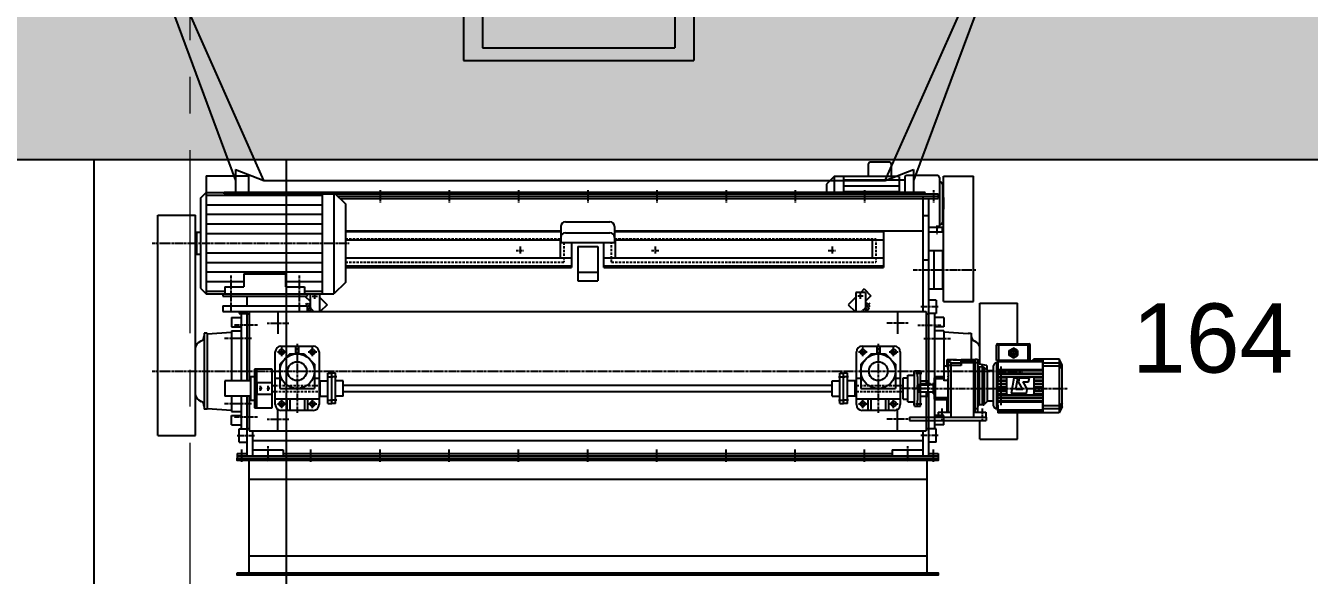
# Model space of a CAD drawing. Header units: millimetres. Extents: x 3220 to 226993, y 817 to 176024.
# Drawn here: x 98076 to 101416, y 75960 to 77390 of the extents above; entities that cross this region are included whole.
import ezdxf

# ---------------------------------------------------------------- set-up
doc = ezdxf.new("R2010")
doc.units = ezdxf.units.MM
for name, pattern in [('AXES', [50.8, 31.75, -6.35, 6.35, -6.35]), ('CENTER', [10.16, 6.35, -1.27, 1.27, -1.27]), ('HIDDEN', [9.525, 6.35, -3.175])]:
    doc.linetypes.add(name, pattern=pattern)
doc.layers.add('Axe', color=1, linetype='AXES', lineweight=9)
for name, color, linetype in [('CEN', 3, 'CENTER'), ('DRG', 3, 'Continuous'), ('HID', 2, 'HIDDEN'), ('LIJN-025', 1, 'Continuous'), ('LIJN-035', 7, 'Continuous'), ('Repère', 76, 'Continuous'), ('STIPPELLIJN', 4, 'HIDDEN'), ('ZET', 4, 'Continuous')]:
    doc.layers.add(name, color=color, linetype=linetype)
doc.styles.get("Standard").update_dxf_attribs({"font": 'arial.ttf'})

# ---------------------------------------------------------------- blocks, each defined once
blk = doc.blocks.new('section 6-5')
h = blk.add_hatch()
h.set_pattern_fill('AR-CONC', color=256, scale=3)
h.paths.add_polyline_path([(-250, 0), (-1500, 0), (-1500, -500), (-250, -500)])
h.paths.add_polyline_path([(0, 0), (-250, 0), (-250, -500), (0, -500)])
h.paths.add_polyline_path([(250, 0), (0, 0), (0, -500), (250, -500)])
h.paths.add_polyline_path([(3000, 0), (250, 0), (250, -500), (3000, -500)])
h.paths.add_polyline_path([(6000, 0), (3000, 0), (3000, -500), (3250, -500), (6000, -500)])
h.paths.add_polyline_path([(9000, 0), (6000, 0), (6000, -500), (6250, -500), (9000, -500)])
h.paths.add_polyline_path([(14750, 0), (14750, -500)], flags=17)
h.paths.add_polyline_path([(15000, 0), (14750, 0), (14750, -500), (15000, -500)])
h.paths.add_polyline_path([(15250, 0), (15000, 0), (15000, -500), (15250, -500)])
h.paths.add_polyline_path([(16500, 0), (15250, 0), (15250, -500), (16500, -500)])
h.paths.add_polyline_path([(13720, -100), (13720, -500), (14750, -500), (14750, 0), (12250, 0), (12250, -100)])
h.paths.add_polyline_path([(13720, -500), (13720, -100), (12250, -100), (12250, 0), (12000, 0), (12000, -500)])
h.paths.add_polyline_path([(10790, 0), (10790, -100), (10720, -100), (10720, -500), (12000, -500), (12000, 0)])
h.paths.add_polyline_path([(9250, -100), (9250, 0), (9000, 0), (9000, -500), (9320, -500), (9320, -100)])
blk.add_line((-1500, -500), (16500, -500))
at = {"color": 0}
blk.add_lwpolyline([(2750, -500), (3250, -500), (3250, -3500), (2750, -3500)], close=True, dxfattribs=at)
at = {"layer": 'Axe', "ltscale": 15}
blk.add_line((3000, -4000), (3000, 32505.5), dxfattribs=at)
blk = doc.blocks.new('05.Trechter vk24x24R. (vooraanzicht)')
at = {"layer": 'LIJN-025'}
blk.add_circle((0, 0), 4, dxfattribs=at)
at = {"layer": 'LIJN-035'}
for p, q in [((-1236.1, 0), (-882, -955)), ((-808, -955), (-1231.7, 0)), ((808, -955), (1232.6, 0)), ((1237, 0), (882, -955)), ((-289.2, -251.5), (-289.2, -642.8)), ((-289.2, -251.5), (310.8, -251.5)), ((310.8, -251.5), (310.8, -642.8)), ((-239.2, -284.1), (-239.2, -610.2)), ((-239.2, -284.1), (260.8, -284.1)), ((260.8, -284.1), (260.8, -610.2)), ((-119.2, -522.1), (-119.2, -372.1)), ((-119.2, -372.1), (-99.2, -372.1)), ((-99.2, -372.1), (-99.2, -522.1)), ((120.8, -522.1), (120.8, -372.1)), ((120.8, -372.1), (140.8, -372.1)), ((140.8, -372.1), (140.8, -522.1)), ((-99.2, -522.1), (-119.2, -522.1)), ((140.8, -522.1), (120.8, -522.1)), ((-239.2, -610.2), (260.8, -610.2)), ((-289.2, -642.8), (310.8, -642.8)), ((-882, -926), (-882, -986)), ((-882, -926), (-808, -955)), ((808, -955), (882, -926)), ((882, -926), (882, -986)), ((-808, -955), (808, -955)), ((912, -986), (-912, -986)), ((-912, -990), (-912, -986)), ((-912, -990), (912, -990)), ((912, -990), (912, -986))]:
    blk.add_line(p, q, dxfattribs=at)
at = {"layer": 'STIPPELLIJN'}
for p, q in [((1259.3, 60), (-1258.3, 60)), ((-1236.1, 0), (-1258.3, 60)), ((-1231.7, 0), (-1258.3, 60)), ((1232.6, 0), (1259.3, 60)), ((1237, 0), (1259.3, 60)), ((-882, -986), (-882, -990)), ((882, -986), (882, -990))]:
    blk.add_line(p, q, dxfattribs=at)
blk = doc.blocks.new('163')
at = {"layer": 'LIJN-035'}
blk.add_blockref('05.Trechter vk24x24R. (vooraanzicht)', (0, -2488), dxfattribs=at)
blk = doc.blocks.new('A$C5D253370')
at = {"linetype": 'Continuous'}
for p, q in [((222, 201), (303, 201)), ((224, 201), (224, 158)), ((301, 158), (301, 201)), ((306, 198), (219, 198)), ((219, 158), (219, 198)), ((248.8, 177), (254.3, 177)), ((251.5, 183.4), (262.5, 189.7)), ((251.5, 170.6), (251.5, 183.4)), ((262.5, 164.3), (251.5, 170.6)), ((254.4, 177), (257.6, 177)), ((255.6, 177), (258.4, 177)), ((258.4, 177), (260.1, 177)), ((259.8, 177), (265.3, 177)), ((260.9, 177), (264.1, 177)), ((262.5, 185.2), (262.5, 190.7)), ((273.5, 183.4), (262.5, 189.7)), ((262.5, 188), (262.5, 183.5)), ((262.5, 181.9), (262.5, 185.1)), ((262.5, 181.1), (262.5, 183.9)), ((262.5, 179.4), (262.5, 181.1)), ((262.5, 174.2), (262.5, 179.7)), ((262.5, 175.4), (262.5, 178.6)), ((262.5, 172.9), (262.5, 174.6)), ((262.5, 170.1), (262.5, 172.9)), ((262.5, 168.9), (262.5, 172.1)), ((262.5, 164.3), (273.5, 170.6)), ((262.5, 170.5), (262.5, 166)), ((262.5, 163.2), (262.5, 168.7)), ((264.9, 177), (266.6, 177)), ((266.6, 177), (269.4, 177)), ((267.4, 177), (270.6, 177)), ((270.8, 177), (276.3, 177)), ((273.5, 183.4), (273.5, 170.6)), ((306, 158), (306, 198)), ((82, 144), (90.8, 144)), ((82, 144), (82, 106.5)), ((82, 144), (90, 144)), ((90, 160.5), (114.9, 160.5)), ((90, 144.6), (90, 160.5)), ((125.5, 144.6), (90, 144.6)), ((127, 144.5), (90, 144.5)), ((90, 144), (90, 144.5)), ((91.1, 143.7), (90.8, 144)), ((91.1, 143.7), (91.3, 143.3)), ((91.3, 143.3), (91.5, 142.7)), ((92, 141.2), (91.5, 142.7)), ((92, 141.2), (92.2, 140.2)), ((92.4, 139.2), (92.2, 140.2)), ((92.8, 136.7), (92.4, 139.2)), ((93, 135.3), (92.8, 136.7)), ((93.1, 133.8), (93, 135.3)), ((93.1, 133.8), (93.4, 130.6)), ((93.4, 157.6), (93.4, 160.5)), ((93.5, 157.5), (93.4, 157.6)), ((94, 157), (93.4, 157.6)), ((93.7, 157.5), (93.5, 157.5)), ((93.9, 157.4), (93.7, 157.5)), ((94.3, 157.4), (93.9, 157.4)), ((94, 144.6), (94, 157)), ((97.5, 153), (94, 154.1)), ((94, 23), (94, 144.5)), ((94.6, 157.4), (94.3, 157.4)), ((95, 157.4), (94.6, 157.4)), ((95, 157.4), (95.3, 157.4)), ((95.3, 157.4), (95.6, 157.5)), ((95.6, 160.5), (95.6, 157.5)), ((106.1, 159.5), (95.6, 157.5)), ((101, 151.8), (97.5, 153)), ((101, 151.8), (125.5, 151.8)), ((101, 144.6), (101, 151.8)), ((101, 10), (101, 144.5)), ((106.1, 159.5), (125.5, 159.5)), ((113.8, 160.5), (113.8, 159.5)), ((114.9, 159.5), (114.9, 160.5)), ((118.5, 144.5), (118.5, 144.6)), ((121.3, 144.6), (121.3, 144.5)), ((125.5, 159.5), (125.5, 144.6)), ((127, 159.5), (127, 144.5)), ((160.5, 159.5), (127, 159.5)), ((169, 151.8), (127, 151.8)), ((130.6, 157.9), (130.5, 157.7)), ((130.5, 157.7), (130.6, 157.6)), ((130.5, 155.2), (130.6, 155.3)), ((130.6, 155), (130.5, 155.2)), ((130.8, 158), (130.6, 157.9)), ((130.6, 157.6), (130.8, 157.4)), ((130.6, 155.3), (130.8, 155.5)), ((130.6, 155), (130.8, 154.8)), ((131.2, 158.1), (130.8, 158)), ((130.8, 157.4), (131.2, 157.3)), ((130.8, 155.5), (131.2, 155.7)), ((130.8, 154.8), (131.2, 154.6)), ((131.7, 158.2), (131.2, 158.1)), ((131.2, 157.3), (131.7, 157.2)), ((131.2, 155.7), (131.6, 155.8)), ((131.2, 154.6), (131.7, 154.4)), ((131.6, 155.8), (132.3, 155.9)), ((132.3, 158.3), (131.7, 158.2)), ((131.7, 157.2), (132.3, 157.1)), ((131.7, 154.4), (132.3, 154.3)), ((133, 158.4), (132.3, 158.3)), ((132.3, 157.1), (133, 157)), ((132.3, 155.9), (132.9, 156)), ((132.3, 154.3), (132.9, 154.2)), ((133.7, 156.1), (132.9, 156)), ((132.9, 154.2), (133.7, 154.1)), ((133.7, 158.4), (133, 158.4)), ((133, 157), (133.7, 157)), ((134.5, 158.4), (133.7, 158.4)), ((133.7, 157), (134.5, 157)), ((133.7, 156.1), (134.5, 156.1)), ((133.7, 154.1), (134.5, 154.1)), ((134.5, 158.4), (134.5, 157)), ((160.5, 158.4), (134.5, 158.4)), ((134.5, 157), (160.5, 157)), ((134.5, 154.1), (134.5, 156.1)), ((160.5, 156.1), (134.5, 156.1)), ((162, 154.1), (134.5, 154.1)), ((156.5, 159.5), (156.7, 159.4)), ((156.7, 159.4), (156.9, 159.3)), ((156.9, 159.3), (157.3, 159.2)), ((157.3, 159.2), (157.8, 159.2)), ((158.4, 159.1), (157.8, 159.2)), ((158.4, 159.1), (159.1, 159.1)), ((159.1, 159.1), (159.8, 159)), ((160.5, 159), (159.8, 159)), ((160, 10), (160, 151.8)), ((160.5, 159.5), (160.5, 154.1)), ((160.5, 158.5), (162, 158.5)), ((160.5, 157.6), (160.5, 157.7)), ((160.5, 154.1), (160.5, 154.1)), ((162, 160.9), (162, 23.1)), ((162, 160.9), (169, 160.9)), ((162, 156), (162, 158.5)), ((169, 160.9), (169, 23.1)), ((193.4, 144.7), (169, 149)), ((169, 145.4), (174, 140.4)), ((174, 140.4), (174, 42.1)), ((181.6, 146.8), (181.6, 140.5)), ((182.2, 42.1), (182.2, 140.5)), ((187.8, 44.3), (187.8, 138.5)), ((193.2, 134.2), (192.4, 134.8)), ((193.4, 134.1), (192.4, 134.8)), ((193.4, 134.1), (192.7, 134.6)), ((193.4, 144.7), (193.4, 134.1)), ((195.5, 132), (193.4, 134.1)), ((210.5, 41), (210.5, 143)), ((218.5, 151), (218.5, 33)), ((306, 158), (219, 158)), ((222, 154), (222, 107.3)), ((222, 26.5), (222, 154)), ((222, 154), (222.5, 154)), ((222.5, 142.2), (222.5, 158)), ((222.5, 157.1), (222.6, 156.8)), ((338.5, 154.5), (222.5, 154.5)), ((222.5, 134), (222.5, 131)), ((222.5, 134), (338.5, 134)), ((222.6, 156.8), (222.9, 156.4)), ((222.9, 156.4), (223.3, 156.1)), ((223.3, 156.1), (223.9, 155.8)), ((223.9, 155.8), (224.7, 155.6)), ((224.7, 155.6), (225.5, 155.4)), ((225.5, 155.4), (226.5, 155.3)), ((226.5, 155.3), (227.5, 155.2)), ((227.5, 158), (227.5, 155.2)), ((297.5, 155.2), (227.5, 155.2)), ((230, 142.2), (230, 134)), ((297.5, 158), (297.5, 155.2)), ((297.5, 155.2), (298.5, 155.3)), ((299.5, 155.4), (298.5, 155.3)), ((300.4, 155.6), (299.5, 155.4)), ((300.4, 155.6), (301.1, 155.8)), ((301.4, 155.9), (301.1, 155.8)), ((301.4, 155.9), (301.7, 156.1)), ((301.7, 156.1), (302.1, 156.4)), ((302.1, 156.4), (302.4, 156.8)), ((302.5, 157.1), (302.4, 156.8)), ((302.5, 158), (302.5, 155)), ((305.6, 155.3), (302.5, 155)), ((303.9, 155.1), (302.5, 155)), ((302.5, 155), (303.8, 155)), ((303.8, 155), (305, 155.2)), ((304.3, 155.1), (305.4, 155.2)), ((306.1, 155.4), (305, 155.2)), ((305.4, 155.3), (306.1, 155.4)), ((305.5, 155.3), (306.4, 155.5)), ((305.8, 155.3), (308.7, 156.1)), ((305.8, 155.3), (307.1, 155.6)), ((306, 155.4), (306.1, 155.4)), ((307.1, 155.6), (306.1, 155.4)), ((306.1, 155.4), (306.1, 155.4)), ((306.2, 155.4), (306.5, 155.5)), ((306.4, 155.5), (306.6, 155.5)), ((306.6, 155.5), (306.7, 155.5)), ((338.5, 155.6), (307.1, 155.6)), ((308.3, 156), (308.8, 156.2)), ((308.4, 156), (309.4, 156.4)), ((311.6, 157.5), (308.7, 156.1)), ((308.8, 156.2), (308.9, 156.2)), ((308.9, 156.2), (308.9, 156.2)), ((309, 156.3), (309.5, 156.5)), ((309.4, 156.4), (309.8, 156.6)), ((309.7, 156.6), (309.9, 156.6)), ((311, 157.2), (311.4, 157.4)), ((311.1, 157.2), (312.9, 158.3)), ((311.3, 157.3), (311.5, 157.4)), ((311.4, 157.4), (311.5, 157.4)), ((311.6, 157.5), (312.7, 158.2)), ((312.3, 157.8), (311.6, 157.5)), ((311.6, 157.5), (338.5, 157.5)), ((312, 157.8), (313.2, 158.5)), ((312.9, 158.3), (312.3, 157.8)), ((312.5, 158.1), (313.3, 158.6)), ((312.7, 158.1), (314.9, 159.9)), ((312.7, 158.1), (314.6, 159.6)), ((312.9, 158.3), (338.5, 158.3)), ((314.2, 159.3), (315.2, 160.2)), ((314.4, 159.5), (316.2, 161.2)), ((314.4, 159.5), (316.1, 161.1)), ((314.4, 159.5), (315.4, 160.4)), ((314.9, 159.9), (314.6, 159.6)), ((314.6, 159.6), (338.5, 159.6)), ((314.9, 159.9), (315.2, 160.2)), ((315.2, 160.2), (338.5, 160.2)), ((315.4, 160.4), (316.3, 161.4)), ((315.8, 160.9), (316.7, 161.9)), ((315.8, 160.8), (316.7, 161.9)), ((315.8, 160.8), (316, 161.1)), ((316, 161.1), (316.8, 162)), ((316.2, 161.2), (316.1, 161.1)), ((316.1, 161.1), (338.5, 161.1)), ((316.3, 161.4), (316.2, 161.2)), ((316.3, 161.4), (338.5, 161.4)), ((316.8, 162), (316.7, 161.9)), ((316.7, 161.9), (338.5, 161.9)), ((316.8, 162), (338.5, 162)), ((338.5, 162), (338.5, 131)), ((338.5, 150.5), (339.5, 150.5)), ((339.5, 162), (339.5, 22)), ((339.5, 162), (381.5, 162)), ((381.5, 150.8), (339.5, 150.8)), ((381.5, 143), (339.5, 143)), ((381.5, 162), (381.5, 22)), ((389.5, 145.9), (381.5, 162)), ((389.5, 136.3), (381.5, 150.8)), ((389.5, 136.3), (381.5, 143)), ((389.5, 38.1), (389.5, 145.9)), ((57, 57.1), (57, 112.9)), ((57, 110.3), (57.1, 110.6)), ((57, 110), (57, 110.3)), ((57, 109.2), (57.1, 109.4)), ((57.1, 110.6), (57.4, 111.1)), ((57.1, 109.4), (57.4, 109.5)), ((57.4, 111.1), (57.8, 111.5)), ((57.4, 109.5), (57.8, 109.6)), ((57.8, 111.5), (58.4, 111.8)), ((57.8, 109.6), (58.4, 109.7)), ((59, 111.9), (58.4, 111.8)), ((59, 109.7), (58.4, 109.7)), ((59, 114.9), (59, 55.1)), ((82, 114.9), (59, 114.9)), ((82, 111.9), (59, 111.9)), ((82, 109.7), (59, 109.7)), ((82, 106.5), (91.9, 106.5)), ((91.9, 106.5), (92.3, 108.4)), ((91.9, 106.5), (92.2, 89.3)), ((91.9, 106.5), (92.1, 95.1)), ((92, 100.8), (92.2, 83.4)), ((92.3, 108.4), (92.5, 109.6)), ((92.5, 109.6), (92.7, 110.9)), ((93.1, 113.7), (92.7, 110.9)), ((93.2, 115.2), (93.1, 113.7)), ((93.2, 115.2), (93.3, 116.8)), ((93.5, 118.5), (93.3, 116.8)), ((93.5, 128.9), (93.4, 130.6)), ((93.5, 128.9), (93.6, 127.2)), ((93.5, 120.2), (93.6, 121.9)), ((93.5, 118.5), (93.5, 120.2)), ((93.6, 125.4), (93.6, 127.2)), ((93.6, 123.7), (93.6, 125.4)), ((93.6, 121.9), (93.6, 123.7)), ((160, 42.4), (160, 106)), ((195.5, 132), (210.5, 132)), ((195.5, 52), (195.5, 132)), ((338.5, 131), (222.5, 131)), ((222.5, 125), (222.5, 122)), ((222.5, 125), (338.5, 125)), ((338.5, 122), (222.5, 122)), ((222.5, 116), (338.5, 116)), ((222.5, 113), (222.5, 116)), ((245.6, 113), (222.5, 113)), ((222.5, 107), (245.5, 107)), ((222.5, 104), (222.5, 107)), ((245.5, 104), (222.5, 104)), ((230, 131), (230, 125)), ((230, 122), (230, 116)), ((230, 113), (230, 107)), ((230, 104), (230, 98)), ((245.5, 113), (245.5, 116)), ((245.6, 113.3), (245.5, 112.5)), ((245.5, 71.5), (245.5, 112.5)), ((245.6, 113.3), (245.9, 114)), ((245.9, 114), (246.4, 114.6)), ((246.4, 114.6), (247, 115.1)), ((247, 115.1), (247.7, 115.4)), ((248.5, 115.5), (247.7, 115.4)), ((248.5, 115.5), (312.5, 115.5)), ((264.1, 112), (257, 72)), ((274.2, 112), (264.1, 112)), ((268.9, 82), (274.2, 112)), ((277.4, 112), (275.7, 102)), ((287.2, 82), (275.7, 102)), ((304.1, 112), (277.4, 112)), ((287.2, 102), (302.3, 102)), ((287.2, 102), (298.8, 82)), ((302.3, 102), (304.1, 112)), ((312.5, 115.5), (313.3, 115.4)), ((313.3, 115.4), (314, 115.1)), ((314, 115.1), (314.6, 114.6)), ((314.6, 114.6), (315.1, 114)), ((315.1, 114), (315.4, 113.3)), ((315.4, 113.3), (315.5, 112.5)), ((338.5, 113), (315.4, 113)), ((315.5, 113), (315.5, 116)), ((315.5, 112.5), (315.5, 71.5)), ((315.5, 107), (338.5, 107)), ((338.5, 104), (315.5, 104)), ((338.5, 125), (338.5, 122)), ((338.5, 116), (338.5, 113)), ((338.5, 107), (338.5, 104)), ((15, 94), (16, 95)), ((15, 76), (15, 94)), ((15, 76), (16, 75)), ((16, 75), (16, 95)), ((16, 95), (22, 95)), ((55, 75), (16, 75)), ((22, 97.5), (47, 97.5)), ((22, 97.5), (22, 95)), ((22, 95), (22.2, 94.9)), ((22.5, 94.9), (22.2, 94.9)), ((22.9, 94.8), (22.5, 94.9)), ((23.3, 94.7), (22.9, 94.8)), ((23.8, 94.6), (23.3, 94.7)), ((23.8, 94.6), (24.4, 94.6)), ((24.4, 94.6), (25, 94.5)), ((25, 97.5), (25, 94.5)), ((25, 94.5), (44, 94.5)), ((44, 97.5), (44, 94.5)), ((44.6, 94.6), (44, 94.5)), ((44.6, 94.6), (45.2, 94.6)), ((45.7, 94.7), (45.2, 94.6)), ((46.1, 94.8), (45.7, 94.7)), ((46.5, 94.9), (46.1, 94.8)), ((46.8, 94.9), (46.5, 94.9)), ((47, 95), (46.8, 94.9)), ((47, 97.5), (47, 95)), ((47, 95), (55, 95)), ((55, 99.3), (57, 100)), ((55, 70.7), (55, 99.3)), ((57, 70), (55, 70.7)), ((92.2, 77.6), (91.8, 60.3)), ((92.1, 71.7), (91.8, 60.3)), ((92.2, 83.4), (92, 65.9)), ((92.1, 95.1), (92.2, 77.6)), ((92.2, 89.3), (92.1, 71.7)), ((222.5, 98), (245.5, 98)), ((222.5, 95), (222.5, 98)), ((245.5, 95), (222.5, 95)), ((222.5, 89), (245.5, 89)), ((222.5, 86), (222.5, 89)), ((245.5, 86), (222.5, 86)), ((222.5, 80), (245.5, 80)), ((222.5, 77), (222.5, 80)), ((245.5, 77), (222.5, 77)), ((222.5, 71), (245.6, 71)), ((222.5, 68), (222.5, 71)), ((338.5, 68), (222.5, 68)), ((230, 95), (230, 89)), ((230, 86), (230, 80)), ((230, 77), (230, 71)), ((230, 68), (230, 62)), ((245.6, 70.7), (245.5, 71.5)), ((245.5, 71), (245.5, 68)), ((245.9, 70), (245.6, 70.7)), ((246.4, 69.4), (245.9, 70)), ((247, 68.9), (246.4, 69.4)), ((247.7, 68.6), (247, 68.9)), ((248.5, 68.5), (247.7, 68.6)), ((248.5, 68.5), (312.5, 68.5)), ((297, 72), (257, 72)), ((287.2, 82), (268.9, 82)), ((297, 72), (298.8, 82)), ((312.5, 68.5), (313.3, 68.6)), ((314, 68.9), (313.3, 68.6)), ((314, 68.9), (314.6, 69.4)), ((315.1, 70), (314.6, 69.4)), ((315.1, 70), (315.4, 70.7)), ((315.5, 71.5), (315.4, 70.7)), ((315.4, 71), (338.5, 71)), ((315.5, 98), (338.5, 98)), ((338.5, 95), (315.5, 95)), ((315.5, 89), (338.5, 89)), ((338.5, 86), (315.5, 86)), ((315.5, 80), (338.5, 80)), ((338.5, 77), (315.5, 77)), ((315.5, 71), (315.5, 68)), ((338.5, 98), (338.5, 95)), ((338.5, 89), (338.5, 86)), ((338.5, 80), (338.5, 77)), ((338.5, 71), (338.5, 68)), ((389.5, 92), (389.5, 92)), ((389.5, 92), (389.5, 92)), ((389.5, 92), (389.5, 92)), ((57, 60.8), (57.1, 60.6)), ((57, 59.7), (57, 60)), ((57, 60), (57, 60)), ((57.1, 59.4), (57, 59.7)), ((57.1, 60.6), (57.4, 60.5)), ((57.1, 59.4), (57.4, 58.9)), ((57.4, 60.5), (57.8, 60.4)), ((57.4, 58.9), (57.8, 58.5)), ((57.8, 60.4), (58.4, 60.3)), ((58.4, 58.2), (57.8, 58.5)), ((59, 60.3), (58.4, 60.3)), ((59, 58.1), (58.4, 58.2)), ((91.8, 60.3), (59, 60.3)), ((91.5, 58.1), (59, 58.1)), ((90, 55), (59, 55.1)), ((91.5, 58.1), (90, 55)), ((90, 23), (90, 55)), ((91.6, 58.4), (91.5, 58.1)), ((91.7, 58.9), (91.6, 58.4)), ((91.8, 60.3), (91.7, 59.5)), ((91.7, 59.5), (91.7, 58.9)), ((174, 42.1), (169, 37)), ((182.2, 42.1), (174, 42.1)), ((183.8, 42.2), (182.2, 42.1)), ((183.8, 42.2), (185.4, 42.7)), ((185.4, 42.7), (186.9, 43.5)), ((186.9, 43.5), (187.8, 44.3)), ((195.5, 52), (187.8, 44.3)), ((210.5, 52), (195.5, 52)), ((222.5, 62), (222.5, 59)), ((222.5, 62), (338.5, 62)), ((338.5, 59), (222.5, 59)), ((222.5, 53), (222.5, 50)), ((222.5, 53), (338.5, 53)), ((222.5, 50), (338.5, 50)), ((222.5, 41.8), (222.5, 22)), ((230, 59), (230, 53)), ((230, 50), (230, 41.8)), ((338.5, 62), (338.5, 59)), ((338.5, 53), (338.5, 22)), ((339.5, 33.5), (338.5, 33.5)), ((339.5, 41), (381.5, 41)), ((389.5, 47.7), (381.5, 33.2)), ((381.5, 41), (389.5, 47.7)), ((389.5, 38.1), (381.5, 22)), ((67, 23), (100.7, 23)), ((67, 23), (67, 10)), ((67, 10), (191, 10)), ((100.8, 16.5), (100.7, 23)), ((101, 10), (100.8, 16.5)), ((169, 32.2), (160, 32.2)), ((160, 23.7), (160, 29.1)), ((160, 23.1), (162, 23.1)), ((160, 23), (191, 23)), ((162, 23.1), (169, 23.1)), ((191, 23), (191, 10)), ((222.5, 26.5), (222, 26.5)), ((222.5, 29.5), (338.5, 29.5)), ((338.5, 28.4), (222.5, 28.4)), ((222.5, 26.5), (338.5, 26.5)), ((338.5, 25.7), (222.5, 25.7)), ((338.5, 24.4), (222.5, 24.4)), ((338.5, 23.8), (222.5, 23.8)), ((222.5, 22.9), (338.5, 22.9)), ((338.5, 22.6), (222.5, 22.6)), ((222.5, 22.1), (338.5, 22.1)), ((338.5, 22), (222.5, 22)), ((339.5, 33.2), (381.5, 33.2)), ((381.5, 22), (339.5, 22))]:
    blk.add_line(p, q, dxfattribs=at)
for radius in [11, 6.5]:
    blk.add_circle((262.5, 177), radius, dxfattribs=at)
for centre, radius, start, end in [((222, 198), 3.01, 90.2754, 179.8399), ((303, 198), 3.03, 0.3973, 89.408), ((179.4, 126.2), 15, 33.6436, 110.7138), ((219.2, 142.4), 8.94, 71.8874, 175.8886), ((59, 113), 1.97, 89.1166, 181.3683), ((58.9, 57), 1.94, 177.6431, 271.4995), ((219.2, 41.7), 8.98, 184.478, 287.8646)]:
    blk.add_arc(centre, radius, start, end, dxfattribs=at)
blk.add_point((262.5, 177))
at = {"layer": 'CEN'}
for p, q in [((0, 85), (404.5, 85)), ((77, 0), (77, 33)), ((182, 0), (182, 33))]:
    blk.add_line(p, q, dxfattribs=at)
blk = doc.blocks.new('A$C5AD60FC7')
for p, q in [((5, 18), (5, 74)), ((5, 74), (17, 74)), ((17, 11.3), (17, 80.8)), ((17, 80.8), (34, 80.8)), ((34, 0), (34, 92)), ((34, 92), (50, 92)), ((42, 77), (42, 92)), ((42, 77), (42, 15)), ((50, 0), (50, 92)), ((42, 46), (42, 54)), ((50, 66), (70, 66)), ((70, 26), (70, 66)), ((5, 18), (17, 18)), ((17, 11.3), (34, 11.3)), ((34, 0), (42, 0)), ((42, 0), (42, 15)), ((42, 0), (50, 0)), ((50, 26), (70, 26))]:
    blk.add_line(p, q)
at = {"layer": 'CEN'}
for p, q in [((31, 86), (53, 86)), ((75, 46), (0, 46)), ((31, 6), (53, 6))]:
    blk.add_line(p, q, dxfattribs=at)
blk = doc.blocks.new('A$C7ACD22BC')
for p, q in [((21, 10), (21, 2)), ((21, 10), (221, 10)), ((21, 2), (221, 2)), ((221, 10), (221, 2))]:
    blk.add_line(p, q)
for name, p in [('A$C5D253370', (29, 0)), ('A$C5AD60FC7', (0, 39))]:
    blk.add_blockref(name, p)
blk = doc.blocks.new('Benaming R')
for p, q in [((730, 538.6), (730, 506.6)), ((785, 543.6), (735, 543.6)), ((790, 538.6), (790, 506.6)), ((-992.5, 508), (-992.5, 201)), ((-992.5, 508), (-882.5, 508)), ((-882.5, 508), (-882.5, 465)), ((641, 506.6), (621, 486.6)), ((810, 506.6), (641, 506.6)), ((641, 506.6), (641, 461)), ((666, 506.6), (666, 461)), ((810, 506.6), (810, 461)), ((825, 503.6), (825, 461)), ((910, 508.6), (830, 508.6)), ((915, 503.6), (915, 378.6)), ((926, 181), (926, 507.3)), ((926, 507.3), (1004, 507.3)), ((1004, 181), (1004, 507.3)), ((621, 486.6), (621, 461)), ((810, 496.6), (666, 496.6)), ((810, 481.6), (666, 481.6)), ((825, 496.6), (810, 496.6)), ((918, 491.6), (915, 491.6)), ((923, 486.6), (923, 386.6)), ((-1007.5, 450), (-992.5, 465)), ((-1007.5, 450), (-1007.5, 216)), ((-992.5, 465), (-660.5, 465)), ((-992.5, 458), (-690.5, 458)), ((-690.5, 465), (-690.5, 201)), ((-660.5, 465), (-660.5, 201)), ((-660.5, 465), (-630.5, 435)), ((-656.5, 461), (912, 461)), ((-650.5, 455), (912, 455)), ((-644.5, 449), (912, 449)), ((-630.5, 435), (-630.5, 231)), ((810, 466.6), (666, 466.6)), ((872, 455), (872, 155)), ((887, 449), (887, -37)), ((912, 461), (912, 449)), ((926, 451.6), (923, 451.6)), ((926, 451.6), (926, 421.6)), ((-1118, -167), (-1118, 405.8)), ((-1118, 405.8), (-1020, 405.8)), ((-1020, -167), (-1020, 405.8)), ((-992.5, 433), (-690.5, 433)), ((-992.5, 408), (-690.5, 408)), ((872, 405), (887, 405)), ((926, 421.6), (923, 421.6)), ((-992.5, 383), (-690.5, 383)), ((-70, 376.3), (-70, 334.6)), ((-58, 388.3), (58, 388.3)), ((70, 376.3), (70, 334.6)), ((922.5, 373.6), (887, 373.6)), ((918, 381.6), (915, 381.6)), ((922.5, 373.6), (922.5, 361.6)), ((-1020, 352), (-1017.5, 352)), ((-1017.5, 362), (-1017.5, 304)), ((-1017.5, 362), (-1007.5, 362)), ((-992.5, 358), (-690.5, 358)), ((-630.5, 362.9), (-70, 362.9)), ((-630.5, 341.7), (-70, 341.7)), ((-72, 341.7), (-72, 295)), ((-70, 334.6), (70, 334.6)), ((-58, 360.1), (58, 360.1)), ((-42, 334.6), (-42, 269.5)), ((42, 269.5), (42, 334.6)), ((70, 362.9), (770, 362.9)), ((70, 341.7), (770, 341.7)), ((72, 295), (72, 341.7)), ((740, 341.7), (740, 295)), ((770, 362.9), (770, 269.5)), ((922.5, 361.6), (887, 361.6)), ((-1020, 314), (-1017.5, 314)), ((-1017.5, 304), (-1007.5, 304)), ((-992.5, 308), (-690.5, 308)), ((-26, 324.4), (26, 324.4)), ((-26, 324.4), (-26, 234.6)), ((26, 324.4), (26, 234.6)), ((923, 313), (887, 313)), ((901, 313), (901, 213)), ((923, 313), (923, 213)), ((-992.5, 283), (-690.5, 283)), ((-630.5, 295), (-42, 295)), ((-630.5, 273.8), (-42, 273.8)), ((-630.5, 269.5), (-42, 269.5)), ((42, 295), (770, 295)), ((42, 273.8), (770, 273.8)), ((42, 269.5), (770, 269.5)), ((872, 290), (887, 290)), ((926, 288), (923, 288)), ((-992.5, 258), (-690.5, 258)), ((-894.5, 252.8), (-894.5, 219)), ((-894.5, 252.8), (-786.5, 252.8)), ((-786.5, 252.8), (-786.5, 219)), ((-26, 257.2), (26, 257.2)), ((-26, 234.6), (26, 234.6)), ((926, 238), (923, 238)), ((-1007.5, 216), (-992.5, 201)), ((-992.5, 233), (-894.5, 233)), ((-992.5, 208), (-944.5, 208)), ((-992.5, 201), (-660.5, 201)), ((-949.5, 201), (-949.5, 195)), ((-944.5, 219), (-894.5, 219)), ((-944.5, 219), (-944.5, 201)), ((-786.5, 233), (-690.5, 233)), ((-786.5, 219), (-736.5, 219)), ((-736.5, 219), (-736.5, 201)), ((-736.5, 208), (-690.5, 208)), ((-729.5, 201), (-729.5, 195)), ((-722.5, 201), (-722.5, 155)), ((-697.5, 201), (-697.5, 155)), ((-630.5, 231), (-660.5, 201)), ((697.5, 205), (697.5, 155)), ((722.5, 205), (697.5, 205)), ((719.2, 213.8), (710.3, 205)), ((719.2, 213.8), (736.8, 196.1)), ((722.5, 205), (722.5, 155)), ((923, 213), (887, 213)), ((-949.5, 195), (-729.5, 195)), ((-949.5, 170), (-729.5, 170)), ((-949.5, 170), (-949.5, 155)), ((-887, 195), (-887, 170)), ((-735.7, 195), (-722.5, 181.8)), ((-734, 170), (-727.1, 176.9)), ((-722.5, 173), (-729.5, 166)), ((-729.5, 166), (-722.9, 172.6)), ((-729.5, 170), (-729.5, 155)), ((-727.1, 176.9), (-722.9, 172.6)), ((-697.5, 192.1), (-678.1, 172.8)), ((-678.1, 172.8), (-695.8, 155.1)), ((697.5, 192.1), (678.1, 172.8)), ((678.1, 172.8), (695.8, 155.1)), ((736.8, 196.1), (722.5, 181.8)), ((722.5, 173), (732.2, 163.3)), ((727.1, 176.9), (722.9, 172.6)), ((729.9, 165.6), (722.9, 172.6)), ((734.2, 169.8), (727.1, 176.9)), ((734.2, 169.8), (729.9, 165.6)), ((906.6, 185), (887, 185)), ((906.6, 185), (906.6, 150)), ((926, 181), (1004, 181)), ((1020, 177), (1118, 177)), ((1020, 17.9), (1020, 177)), ((1118, 71), (1118, 177)), ((-949.5, 155), (881, 155)), ((-927, 140), (-927, 115)), ((-927, 140), (-902, 140)), ((-906.6, 155), (-906.6, 150)), ((-906.6, 150), (-887, 150)), ((-902, 150), (-902, -25)), ((-887, 155), (-887, -25)), ((-887, 149), (-881, 149)), ((-881, 155), (-881, -25)), ((-729.5, 160.5), (-728.7, 159.7)), ((-722.5, 166), (-728.7, 159.7)), ((-728.5, 159.9), (-723.6, 155)), ((-697.5, 156.8), (-695.8, 155.1)), ((697.5, 156.8), (695.8, 155.1)), ((722.5, 166), (728.5, 159.9)), ((728.5, 159.9), (723.6, 155)), ((732.2, 163.3), (728.7, 159.7)), ((881, 155), (881, -37)), ((881, 149), (887, 149)), ((906.6, 150), (887, 150)), ((902, 150), (902, -37)), ((927, 140), (902, 140)), ((927, 140), (927, 115)), ((-990, 97.5), (-927, 101.3)), ((-927, 115), (-902, 115)), ((-927, 105), (-927, -25)), ((-927, 105), (-902, 105)), ((927, 115), (902, 115)), ((927, 105), (902, 105)), ((927, 105), (927, -25)), ((990, 97.5), (927, 101.3)), ((-1012.6, 74.3), (-1005.4, 78.5)), ((-998, 99), (-998, -99)), ((-990, 99), (-998, 99)), ((-990, 99), (-990, -99)), ((990, 99), (998, 99)), ((998, 99), (998, 29.5)), ((1012.6, 74.3), (1005.4, 78.5)), ((-813, -87), (-813, 50)), ((-774.6, 45), (-801, 18.6)), ((-798, 65), (-714, 65)), ((-774.6, 45), (-737.4, 45)), ((-760, 65), (-760, 45)), ((-752, 65), (-752, 45)), ((-737.4, 45), (-711, 18.6)), ((-699, 50), (-699, -87)), ((699, -87), (699, 50)), ((737.4, 45), (711, 18.6)), ((714, 65), (798, 65)), ((737.4, 45), (774.6, 45)), ((752, 65), (752, 45)), ((760, 65), (760, 45)), ((774.6, 45), (801, 18.6)), ((813, 50), (813, -87)), ((-867, 5), (-867, -95)), ((-821, 5), (-867, 5)), ((-861, -95), (-861, 5)), ((-821, -95), (-821, 5)), ((-801, 18.6), (-801, -45)), ((-711, 18.6), (-711, -45)), ((711, 18.6), (711, -45)), ((801, 18.6), (801, -45)), ((-877, -25), (-944, -25)), ((-944, -25), (-944, -65)), ((-877, -15), (-877, -75)), ((-867, -15), (-877, -15)), ((-867, -15), (-867, -75)), ((-861, -30), (-861, -60)), ((-821, -30), (-861, -30)), ((-821, -60), (-821, -30)), ((-813, -18), (-801, -18)), ((-711, -18), (-699, -18)), ((-696, -25), (-676, -25)), ((-696, -65), (-696, -25)), ((-676, -84.5), (-676, -5.5)), ((-676, -5.5), (-666, -5.5)), ((-666, -84.5), (-666, -5.5)), ((-656, -5.5), (-666, -5.5)), ((-656, -84.5), (-656, -5.5)), ((-636, -25), (-656, -25)), ((-636, -65), (-636, -25)), ((636, -25), (656, -25)), ((636, -65), (636, -25)), ((656, -84.5), (656, -5.5)), ((656, -5.5), (666, -5.5)), ((666, -84.5), (666, -5.5)), ((676, -5.5), (666, -5.5)), ((676, -84.5), (676, -5.5)), ((696, -25), (676, -25)), ((696, -65), (696, -25)), ((699, -18), (711, -18)), ((801, -18), (813, -18)), ((-877, -65), (-944, -65)), ((-927, -65), (-927, -105)), ((-902, -65), (-902, -150)), ((-887, -65), (-887, -220)), ((-881, -65), (-881, -155)), ((-861, -60), (-821, -60)), ((-821, -37), (-813, -37)), ((-821, -53), (-813, -53)), ((-801, -45), (-711, -45)), ((-699, -37), (-696, -37)), ((-699, -53), (-696, -53)), ((-696, -65), (-676, -65)), ((-636, -65), (-656, -65)), ((636, -37), (-636, -37)), ((-636, -53), (636, -53)), ((636, -65), (656, -65)), ((696, -65), (676, -65)), ((696, -37), (699, -37)), ((696, -53), (699, -53)), ((711, -45), (801, -45)), ((813, -37), (821, -37)), ((813, -53), (821, -53)), ((881, -53), (881, -155)), ((887, -53), (887, -220)), ((902, -53), (902, -150)), ((-1012.6, -74.3), (-1005.4, -78.5)), ((-990, -99), (-998, -99)), ((-990, -97.5), (-927, -101.3)), ((-877, -75), (-867, -75)), ((-867, -95), (-821, -95)), ((-813, -72), (-699, -72)), ((-783, -72), (-783, -102)), ((-775, -72), (-775, -102)), ((-737, -72), (-737, -102)), ((-729, -72), (-729, -102)), ((-676, -84.5), (-666, -84.5)), ((-656, -84.5), (-666, -84.5)), ((656, -84.5), (666, -84.5)), ((676, -84.5), (666, -84.5)), ((699, -72), (813, -72)), ((729, -72), (729, -102)), ((737, -72), (737, -102)), ((775, -72), (775, -102)), ((783, -72), (783, -102)), ((-927, -105), (-902, -105)), ((-927, -140), (-927, -115)), ((-927, -115), (-902, -115)), ((-714, -102), (-798, -102)), ((798, -102), (714, -102)), ((927, -115), (902, -115)), ((927, -140), (927, -115)), ((1020, -177), (1020, -128)), ((1118, -177), (1118, -108)), ((-927, -140), (-902, -140)), ((-906.6, -185), (-906.6, -150)), ((-906.6, -150), (-887, -150)), ((-887, -149), (-881, -149)), ((-881, -155), (881, -155)), ((-872, -155), (-872, -220)), ((872, -155), (872, -220)), ((881, -149), (887, -149)), ((906.6, -150), (887, -150)), ((927, -140), (902, -140)), ((906.6, -185), (906.6, -150)), ((-1118, -167), (-1020, -167)), ((-906.6, -185), (-887, -185)), ((906.6, -185), (887, -185)), ((1020, -177), (1118, -177)), ((-912, -214), (-887, -214)), ((-912, -214), (-912, -226)), ((-912, -220), (912, -220)), ((-912, -226), (912, -226)), ((-872, -205), (-792, -205)), ((-792, -205), (-792, -220)), ((-792, -214), (792, -214)), ((792, -205), (872, -205)), ((792, -205), (792, -220)), ((887, -214), (912, -214)), ((912, -214), (912, -226))]:
    blk.add_line(p, q)
for centre, radius in [((-796, 50), 6.5), ((-756, 0), 45), ((-716, 50), 6.5), ((716, 50), 6.5), ((756, 0), 45), ((796, 50), 6.5), ((-756, 0), 24.5), ((756, 0), 24.5), ((-851, -45), 1.28), ((-831, -45), 1.28), ((-796, -85), 6.5), ((-716, -85), 6.5), ((716, -85), 6.5), ((796, -85), 6.5)]:
    blk.add_circle(centre, radius)
for centre, radius, start, end in [((735, 538.6), 5, 90, 180), ((785, 538.6), 5, 0, 90), ((830, 503.6), 5, 90, 180), ((910, 503.6), 5, 0, 90), ((918, 486.6), 5, 0, 90), ((-58, 376.3), 12, 90, 180), ((58, 376.3), 12, 0, 90), ((910, 378.6), 5, 270, 0), ((918, 386.6), 5, 270, 0), ((-58, 348.1), 12, 90, 180), ((58, 348.1), 12, 0, 90), ((-1005, 61.4), 15, 120.2611, 180), ((-1013, 91.5), 15, 300.2611, 0), ((1013, 91.5), 15, 180, 239.7389), ((1005, 61.4), 15, 0, 59.7389), ((-798, 50), 15, 90, 180), ((-714, 50), 15, 0, 90), ((714, 50), 15, 90, 180), ((798, 50), 15, 0, 90), ((-1005, -61.4), 15, 180, 239.7389), ((-1013, -91.5), 15, 0, 59.7389), ((-798, -87), 15, 180, 270), ((-714, -87), 15, 270, 0), ((714, -87), 15, 180, 270), ((798, -87), 15, 270, 0)]:
    blk.add_arc(centre, radius, start, end)
at = {"layer": 'CEN'}
for p, q in [((-540, 471), (-540, 439)), ((-360, 471), (-360, 439)), ((-180, 471), (-180, 439)), ((0, 471), (0, 439)), ((180, 471), (180, 439)), ((360, 471), (360, 439)), ((540, 471), (540, 439)), ((720, 471), (720, 439)), ((900, 471), (900, 439)), ((908, 378.6), (908, 356.6)), ((-1133, 333), (-620.5, 333)), ((-186, 314.1), (-166, 314.1)), ((-176, 324.1), (-176, 304.1)), ((166, 314.1), (186, 314.1)), ((176, 324.1), (176, 304.1)), ((626, 314.1), (646, 314.1)), ((636, 324.1), (636, 304.1)), ((-928.5, 249), (-928.5, 155)), ((-750.5, 249), (-750.5, 155)), ((1010, 263), (847, 263)), ((-734.2, 176.9), (-712.4, 155.1)), ((734.2, 176.9), (712.4, 155.1)), ((911.6, 167.5), (867, 167.5)), ((-806, 153), (-806, 97)), ((806, 153), (806, 97)), ((-859, 120), (-920.1, 120)), ((-834, 125), (-778, 125)), ((834, 125), (778, 125)), ((859, 120), (920.1, 120)), ((-875, 85), (-945, 85)), ((-756, 71), (-756, -108)), ((756, 71), (756, -108)), ((875, 85), (945, 85)), ((-807.4, 50), (-784.6, 50)), ((-796, 38.6), (-796, 61.4)), ((-727.4, 50), (-704.6, 50)), ((-716, 38.6), (-716, 61.4)), ((704.6, 50), (727.4, 50)), ((716, 38.6), (716, 61.4)), ((784.6, 50), (807.4, 50)), ((796, 38.6), (796, 61.4)), ((-1133, 0), (1133, 0)), ((-679, -15), (-663, -15)), ((-653, -15), (-669, -15)), ((653, -15), (669, -15)), ((679, -15), (663, -15)), ((-851, -51.5), (-851, -38.5)), ((-831, -51.5), (-831, -38.5)), ((-875, -85), (-945, -85)), ((-807.4, -85), (-784.6, -85)), ((-806, -153), (-806, -97)), ((-796, -96.4), (-796, -73.6)), ((-727.4, -85), (-704.6, -85)), ((-716, -96.4), (-716, -73.6)), ((-679, -75), (-663, -75)), ((-653, -75), (-669, -75)), ((653, -75), (669, -75)), ((679, -75), (663, -75)), ((704.6, -85), (727.4, -85)), ((716, -96.4), (716, -73.6)), ((784.6, -85), (807.4, -85)), ((796, -96.4), (796, -73.6)), ((806, -153), (806, -97)), ((-859, -120), (-920.1, -120)), ((-834, -125), (-778, -125)), ((834, -125), (778, -125)), ((859, -120), (920.1, -120)), ((-911.6, -167.5), (-867, -167.5)), ((-832, -195), (-832, -236)), ((832, -195), (832, -236)), ((911.6, -167.5), (867, -167.5)), ((-900, -236), (-900, -204)), ((-720, -236), (-720, -204)), ((-540, -236), (-540, -204)), ((-360, -236), (-360, -204)), ((-180, -236), (-180, -204)), ((0, -236), (0, -204)), ((180, -236), (180, -204)), ((360, -236), (360, -204)), ((540, -236), (540, -204)), ((720, -236), (720, -204)), ((900, -236), (900, -204))]:
    blk.add_line(p, q, dxfattribs=at)
at = {"layer": 'DRG'}
for p, q in [((-710, 188), (-710, 202)), ((710, 188), (710, 202)), ((-717, 195), (-703, 195)), ((717, 195), (703, 195))]:
    blk.add_line(p, q, dxfattribs=at)
for centre, start, end in [((-851, -45), 166.7028, 98.3919), ((-831, -45), 169.9852, 98.7506)]:
    blk.add_arc(centre, 2.5, start, end, dxfattribs=at)
at = {"layer": 'HID'}
for p, q in [((-630.5, 344.5), (-70, 344.5)), ((-62, 334.6), (-62, 283.7)), ((62, 283.7), (62, 334.6)), ((70, 344.5), (750, 344.5)), ((750, 344.5), (750, 283.7)), ((-630.5, 283.7), (-62, 283.7)), ((62, 283.7), (750, 283.7)), ((-813, -37), (-699, -37)), ((-813, -53), (-699, -53)), ((699, -37), (813, -37)), ((699, -53), (813, -53))]:
    blk.add_line(p, q, dxfattribs=at)
at = {"layer": 'ZET'}
for p, q in [((-630.5, 365), (-70, 365)), ((70, 365), (872, 365)), ((-872, -180), (872, -180))]:
    blk.add_line(p, q, dxfattribs=at)
blk.add_blockref('A$C7ACD22BC', (816, -130))
blk = doc.blocks.new('166')
at = {"lineweight": 0}
blk.add_blockref('Benaming R', (-127.8, -461), dxfattribs=at)
blk = doc.blocks.new('ligne presse 22 L')
at = {"color": 4}
for p, q in [((-2847.8, -15783), (-2847.8, -16076)), ((-1083.7, -15783), (-1083.7, -16076)), ((-1083.7, -15833), (-2847.8, -15833)), ((-1083.7, -16032), (-2847.8, -16032))]:
    blk.add_line(p, q, dxfattribs=at)
for points in [[(-2877.8, -15777), (-1053.7, -15777), (-1053.7, -15783), (-2877.8, -15783)], [(-2877.8, -16076), (-1053.7, -16076), (-1053.7, -16082), (-2877.8, -16082)]]:
    blk.add_lwpolyline(points, close=True, dxfattribs=at)
for name, p in [('163', (-2000, -11612)), ('166', (-1838, -15090))]:
    blk.add_blockref(name, p)

msp = doc.modelspace()

# ---------------------------------------------------------------- block references
for name, p in [('section 6-5', (95504.1, 77542.4)), ('ligne presse 22 L', (101504.1, 92042.4))]:
    msp.add_blockref(name, p)

# ---------------------------------------------------------------- texts
at = {"layer": 'Repère', "insert": (100954.7, 76667.6), "char_height": 180, "attachment_point": 1}
msp.add_mtext_dynamic_manual_height_columns('164', width=631.382, gutter_width=12.5, heights=[0], dxfattribs=at)

doc.saveas('drawing.dxf')
